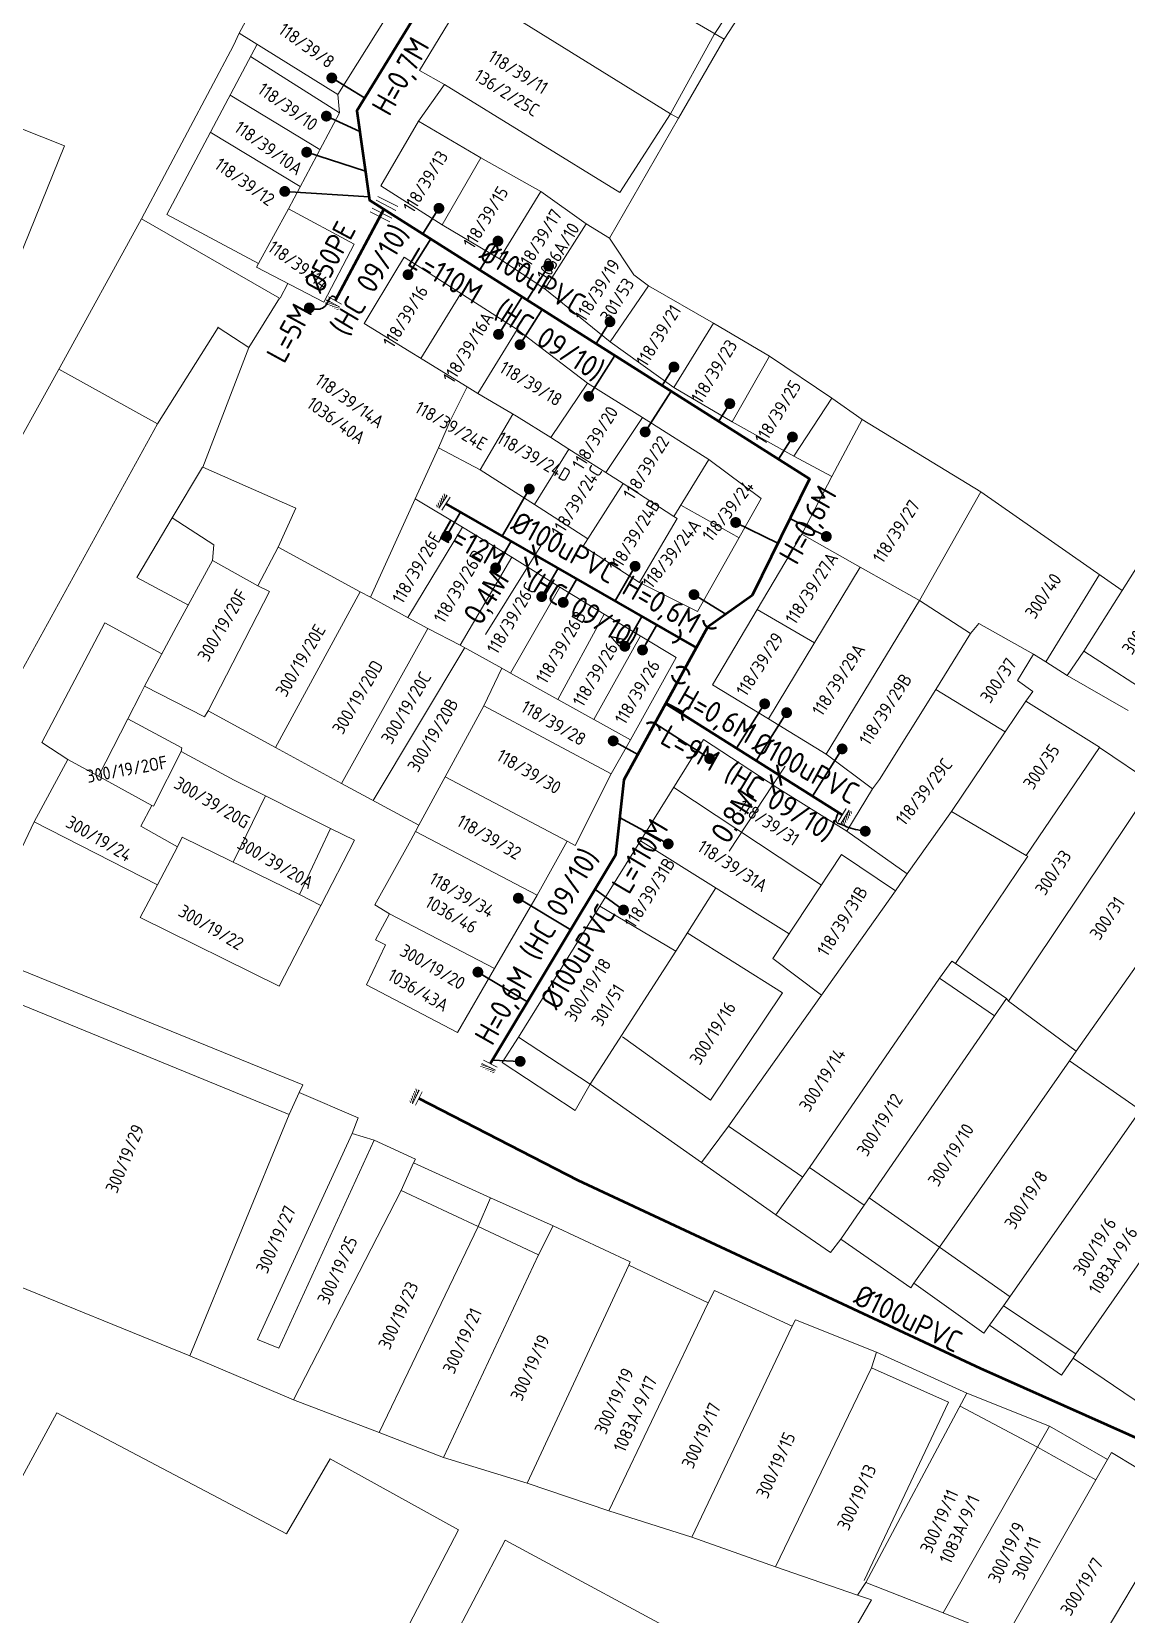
# Model space of a CAD drawing. Header units: inches. Extents: x 595615 to 1194060, y 1190840 to 2385448.
# Drawn here: x 596865.9 to 596916.5, y 1191928 to 1192001.2 of the extents above; entities that cross this region are included whole.
import ezdxf
from ezdxf.enums import TextEntityAlignment as Align

# ---------------------------------------------------------------- set-up
doc = ezdxf.new("R2010")
doc.units = ezdxf.units.IN
doc.header["$MEASUREMENT"] = 0
doc.layers.get('Defpoints').update_dxf_attribs({"color": 1})
for name, color, linetype, lineweight in [('Chitiet', 4, 'Continuous', 9), ('DN 100 uPVC', 4, 'Continuous', 50), ('DN 25 PE', 40, 'Continuous', 30), ('DN 50 PE', 4, 'Continuous', 50), ('DOSAU', 2, 'Continuous', 20), ('DUONG CACH LE', 112, 'Continuous', 5), ('NAM-CDAI', 220, 'Continuous', 25), ('Nen_HTHANH-TP', 9, 'Continuous', 0), ('Nen_SN-HTHANH-TP_new', 7, 'Continuous', 0), ('Nen_SN_HTHANH_old', 9, 'Continuous', 0), ('Te', 4, 'Continuous', 15), ('TEXT PIPE', 3, 'Continuous', 25), ('TLK 15', 220, 'Continuous', 20)]:
    doc.layers.add(name, color=color, linetype=linetype, lineweight=lineweight)
doc.styles.add('Sonha_QTB', font='isocp.shx', dxfattribs={"height": 0.6, "bigfont": 'bigfont.shx'})
doc.styles.add('text', font='isocp2.shx')
doc.styles.add('VNI-HC', font='VHELVCN_0.TTF')
doc.dimstyles.new('DUONG KICH THUOC', dxfattribs={"dimtxt": 1, "dimasz": 0.7, "dimexe": 0.5, "dimexo": 0.3, "dimgap": 0.2, "dimtad": 1, "dimzin": 0, "dimdsep": 46, "dimtxsty": 'VNI-HC', "dimblk": 'ARCHTICK', "dimcen": 0.09, "dimdle": 0.5, "dimclrd": 256, "dimclre": 256, "dimclrt": 256, "dimadec": 0, "dimazin": 0, "dimtfac": 1, "dimtofl": 0, "dimtmove": 0, "dimatfit": 3, "dimfxl": 1, "dimtolj": 1, "dimtzin": 0, "dimlwd": -1, "dimlwe": -1, "dimarcsym": 0})

# ---------------------------------------------------------------- blocks, each defined once
blk = doc.blocks.new('TE1')
at = {"layer": 'Chitiet', "ltscale": 100, "const_width": 0.1}
for points in [[(-0.35, 1.276, 0.571257), (0.35, 1.276)], [(1.098, 0.35, 0.571257), (1.098, -0.35)], [(0.35, -1.276, 0.571257), (-0.35, -1.276)]]:
    blk.add_lwpolyline(points, format="xyb", dxfattribs=at)
for points in [[(0, -1.076), (0, 1.076)], [(0.898, 0), (0, 0)]]:
    blk.add_lwpolyline(points, dxfattribs=at)
blk = doc.blocks.new('BIT')
at = {"layer": 'Chitiet', "ltscale": 100}
for p, q in [((0.35, 0), (-0.35, 0)), ((-0.303, -0.163), (-0.35, -0.21)), ((0.35, -0.163), (-0.35, -0.163)), ((-0.179, -0.163), (-0.342, -0.325)), ((-0.056, -0.163), (-0.218, -0.325)), ((0.068, -0.163), (-0.094, -0.325)), ((0.192, -0.163), (0.029, -0.325)), ((0.316, -0.163), (0.153, -0.325)), ((0.35, -0.252), (0.277, -0.325))]:
    blk.add_line(p, q, dxfattribs=at)
blk = doc.blocks.new('Kieng caunuoc')
at = {"layer": 'Chitiet', "ltscale": 100}
for p, q in [((-0.515, 0.401), (0.515, 0.401)), ((-0.515, 0.201), (0.515, 0.201)), ((-0.515, -0.201), (0.515, -0.201)), ((-0.515, -0.401), (0.515, -0.401))]:
    blk.add_line(p, q, dxfattribs=at)
blk = doc.blocks.new('_ArchTick')
at = {"color": 0, "linetype": 'ByBlock', "const_width": 0.15}
blk.add_lwpolyline([(-0.5, -0.5), (0.5, 0.5)], dxfattribs=at)
blk = doc.blocks.new('*D200')
at = {"layer": 'Defpoints', "color": 0}
for p in [(596900.339, 1191966.914), (596900.045, 1191966.465), (596900.151, 1191966.396)]:
    blk.add_point(p, dxfattribs=at)
at = {"layer": 'DUONG CACH LE'}
for p, q in [((596900.719, 1191967.262), (596900.151, 1191966.396)), ((596900.151, 1191966.396), (596898.138, 1191963.326)), ((596900.296, 1191966.301), (596900.569, 1191966.122)), ((596900.59, 1191966.749), (596900.863, 1191966.57))]:
    blk.add_line(p, q, dxfattribs=at)
at = {"layer": 'DUONG CACH LE', "xscale": 0.7, "yscale": 0.7, "zscale": 0.7}
for p, rotation in [((596900.151, 1191966.396), 236.7422465188048), ((596900.445, 1191966.844), 56.74224651880483)]:
    blk.add_blockref('_ArchTick', p, dxfattribs=dict(at, rotation=rotation))
at = {"layer": 'DUONG CACH LE', "insert": (596898.358, 1191964.958), "char_height": 1, "attachment_point": 5, "rotation": 56.74225, "style": 'VNI-HC'}
blk.add_mtext('\\A1;0.8M', dxfattribs=at)
blk = doc.blocks.new('*D202')
at = {"layer": 'Defpoints', "color": 0}
for p in [(596888.802, 1191976.472), (596888.802, 1191976.472), (596889.153, 1191977.033)]:
    blk.add_point(p, dxfattribs=at)
at = {"layer": 'DUONG CACH LE'}
for p, q in [((596888.898, 1191977.192), (596888.729, 1191977.298)), ((596889.418, 1191977.457), (596888.802, 1191976.472)), ((596888.802, 1191976.472), (596886.857, 1191973.36)), ((596888.548, 1191976.631), (596888.378, 1191976.737))]:
    blk.add_line(p, q, dxfattribs=at)
at = {"layer": 'DUONG CACH LE', "xscale": 0.7, "yscale": 0.7, "zscale": 0.7}
for p, rotation in [((596889.153, 1191977.033), 57.99447196879429), ((596888.802, 1191976.472), 237.9944719687943)]:
    blk.add_blockref('_ArchTick', p, dxfattribs=dict(at, rotation=rotation))
at = {"layer": 'DUONG CACH LE', "insert": (596886.968, 1191975.042), "char_height": 1, "attachment_point": 5, "rotation": 57.99447, "style": 'VNI-HC'}
blk.add_mtext('\\A1;0,4M', dxfattribs=at)
blk = doc.blocks.new('TLK 15')
at = {"layer": 'TLK 15', "linetype": 'Continuous', "const_width": 0.25}
blk.add_lwpolyline([(-0.125, 0, 1), (0.125, 0, 1)], format="xyb", close=True, dxfattribs=at)

msp = doc.modelspace()

# ---------------------------------------------------------------- linework, layer by layer
at = {"layer": 'DN 100 uPVC'}
for points in [[(596907.725, 1192041.32), (596880.898, 1191997.586), (596881.496, 1191993.45), (596901.847, 1191980.556), (596899.188, 1191975.152), (596897.131, 1191973.689), (596893.254, 1191966.633), (596892.868, 1191963.14), (596887.081, 1191953.497)], [(596885.029, 1191979.405), (596896.612, 1191972.744)], [(596895.192, 1191970.161), (596903.362, 1191965.007)], [(596942.001, 1191925.014), (596909.757, 1191939.389), (596891.147, 1191948.089), (596883.775, 1191951.888)]]:
    msp.add_lwpolyline(points, dxfattribs=at)
at = {"layer": 'DN 25 PE'}
for p, q in [((596879.746, 1191999.104), (596881.259, 1191998.176)), ((596879.496, 1191997.334), (596881.036, 1191996.631)), ((596878.584, 1191995.666), (596881.303, 1191994.786)), ((596877.57, 1191993.852), (596881.474, 1191993.603)), ((596884.702, 1191993.07), (596883.956, 1191991.892)), ((596883.274, 1191989.998), (596884.325, 1191991.658)), ((596887.433, 1191991.554), (596886.59, 1191990.223)), ((596889.779, 1191990.397), (596888.786, 1191988.831)), ((596887.459, 1191987.239), (596888.559, 1191988.975)), ((596888.453, 1191986.762), (596889.484, 1191988.389)), ((596892.617, 1191987.821), (596891.977, 1191986.81)), ((596891.635, 1191984.37), (596892.836, 1191986.265)), ((596895.575, 1191985.73), (596895.033, 1191984.874)), ((596894.244, 1191982.725), (596895.442, 1191984.615)), ((596898.161, 1191984.034), (596897.645, 1191983.219)), ((596901.058, 1191982.489), (596900.41, 1191981.467)), ((596888.882, 1191980.082), (596887.632, 1191977.908)), ((596885.058, 1191977.898), (596885.702, 1191979.018)), ((596902.627, 1191977.888), (596900.942, 1191978.717)), ((596898.431, 1191978.536), (596900.381, 1191977.576)), ((596887.329, 1191976.435), (596888.041, 1191977.672)), ((596889.458, 1191975.106), (596890.215, 1191976.422)), ((596893.779, 1191976.511), (596892.855, 1191974.904)), ((596890.453, 1191974.839), (596891.078, 1191975.926)), ((596896.502, 1191975.198), (596897.981, 1191974.293)), ((596893.303, 1191972.808), (596894.097, 1191974.19)), ((596894.121, 1191972.637), (596894.786, 1191973.794)), ((596899.772, 1191970.145), (596898.475, 1191968.09)), ((596897.226, 1191967.614), (596894.705, 1191969.237)), ((596900.789, 1191969.737), (596899.387, 1191967.515)), ((596892.765, 1191968.432), (596893.9, 1191967.809)), ((596903.357, 1191968.062), (596901.979, 1191965.879)), ((596895.311, 1191963.667), (596893.061, 1191964.886)), ((596888.375, 1191961.153), (596890.802, 1191959.697)), ((596893.242, 1191960.607), (596891.923, 1191961.565)), ((596886.505, 1191957.734), (596888.798, 1191956.357)), ((596888.462, 1191953.605), (596887.18, 1191953.661))]:
    msp.add_line(p, q, dxfattribs=at)
for points in [[(596878.705, 1191988.462), (596879.193, 1191988.412), (596879.435, 1191988.542), (596879.798, 1191989.006), (596879.958, 1191988.92)], [(596904.427, 1191964.254), (596903.561, 1191964.461), (596903.237, 1191964.598), (596903.082, 1191964.679), (596903.065, 1191964.771), (596903.194, 1191965.113)]]:
    msp.add_spline(points, degree=3, dxfattribs=at)
at = {"layer": 'DN 50 PE'}
msp.add_lwpolyline([(596882.161, 1191993.029), (596879.896, 1191988.805)], dxfattribs=at)
at = {"layer": 'Nen_HTHANH-TP', "linetype": 'Continuous'}
for p, q in [((596897.901, 1192000.888), (596889.237, 1192005.961)), ((596877.488, 1192004.942), (596875.461, 1192001.18)), ((596899.558, 1192004.369), (596897.441, 1192001.108)), ((596899.958, 1192004.09), (596897.901, 1192000.888)), ((596886.079, 1192003.188), (596883.802, 1191999.447)), ((596887.23, 1192002.509), (596895.424, 1191997.446)), ((596882.26, 1192001.895), (596880.023, 1191998.334)), ((596875.201, 1192000.61), (596870.938, 1191992.576)), ((596875.201, 1192000.61), (596870.938, 1191992.576)), ((596872.117, 1191992.787), (596876.291, 1192000.661)), ((596875.461, 1192001.18), (596875.201, 1192000.61)), ((596875.461, 1192001.18), (596880.023, 1191998.334)), ((596875.461, 1192001.18), (596880.023, 1191998.334)), ((596897.441, 1192001.108), (596895.424, 1191997.446)), ((596895.794, 1191997.236), (596897.901, 1192000.888)), ((596875.992, 1192000.1), (596880.104, 1191997.484)), ((596883.802, 1191999.447), (596884.963, 1191998.798)), ((596880.023, 1191998.334), (596880.104, 1191997.484)), ((596884.963, 1191998.798), (596883.764, 1191997.107)), ((596884.963, 1191998.798), (596893.077, 1191993.804)), ((596875.043, 1191998.309), (596879.195, 1191995.792)), ((596863.824, 1191997.361), (596867.385, 1191995.963)), ((596880.104, 1191997.484), (596877.737, 1191993.052)), ((596883.764, 1191997.107), (596882.016, 1191994.105)), ((596883.764, 1191997.107), (596886.645, 1191995.409)), ((596892.588, 1191991.684), (596895.794, 1191997.236)), ((596895.424, 1191997.446), (596893.077, 1191993.804)), ((596895.424, 1191997.446), (596895.794, 1191997.236)), ((596874.124, 1191996.589), (596878.276, 1191994.072)), ((596867.385, 1191995.963), (596864.391, 1191988.601)), ((596886.645, 1191995.409), (596884.848, 1191992.307)), ((596886.645, 1191995.409), (596889.417, 1191993.851)), ((596886.645, 1191995.409), (596889.417, 1191993.851)), ((596882.016, 1191994.105), (596884.848, 1191992.307)), ((596889.417, 1191993.851), (596887.509, 1191990.73)), ((596891.518, 1191992.353), (596889.417, 1191993.851)), ((596870.938, 1191992.576), (596867.163, 1191985.713)), ((596870.938, 1191992.576), (596877.331, 1191988.921)), ((596872.117, 1191992.787), (596876.349, 1191990.511)), ((596876.349, 1191990.511), (596877.737, 1191993.052)), ((596877.737, 1191993.052), (596880.789, 1191991.404)), ((596884.848, 1191992.307), (596887.509, 1191990.73)), ((596889.6, 1191989.351), (596891.518, 1191992.353)), ((596891.518, 1191992.353), (596892.588, 1191991.684)), ((596880.789, 1191991.404), (596879.381, 1191988.723)), ((596892.588, 1191991.684), (596893.72, 1191989.995)), ((596876.259, 1191990.351), (596876.349, 1191990.511)), ((596879.381, 1191988.723), (596876.259, 1191990.351)), ((596881.251, 1191987.735), (596882.799, 1191990.336)), ((596882.799, 1191990.336), (596883.099, 1191990.806)), ((596883.099, 1191990.806), (596888.322, 1191987.46)), ((596887.509, 1191990.73), (596889.6, 1191989.351)), ((596877.351, 1191988.911), (596877.71, 1191989.592)), ((596893.72, 1191989.995), (596894.4, 1191989.485)), ((596877.331, 1191988.921), (596875.902, 1191986.63)), ((596889.6, 1191989.351), (596892.622, 1191986.894)), ((596892.622, 1191986.894), (596894.4, 1191989.485)), ((596894.4, 1191989.485), (596897.411, 1191987.758)), ((596874.482, 1191987.559), (596871.685, 1191983.097)), ((596875.902, 1191986.63), (596874.482, 1191987.559)), ((596886.004, 1191984.808), (596881.251, 1191987.735)), ((596888.322, 1191987.46), (596886.504, 1191984.499)), ((596888.322, 1191987.46), (596891.574, 1191984.983)), ((596895.574, 1191984.786), (596897.411, 1191987.758)), ((596897.411, 1191987.758), (596899.993, 1191986.23)), ((596875.902, 1191986.63), (596873.787, 1191981.089)), ((596892.622, 1191986.894), (596895.574, 1191984.786)), ((596898.265, 1191983.198), (596899.993, 1191986.23)), ((596899.993, 1191986.23), (596902.874, 1191984.292)), ((596867.163, 1191985.713), (596859.434, 1191971.787)), ((596867.163, 1191985.713), (596859.434, 1191971.787)), ((596871.685, 1191983.097), (596867.123, 1191985.633)), ((596886.004, 1191984.808), (596885.245, 1191983.268)), ((596886.504, 1191984.499), (596886.004, 1191984.808)), ((596888.295, 1191983.45), (596886.504, 1191984.499)), ((596891.574, 1191984.983), (596889.886, 1191982.472)), ((596891.574, 1191984.983), (596894.115, 1191983.385)), ((596895.574, 1191984.786), (596898.265, 1191983.198)), ((596901.116, 1191981.601), (596902.874, 1191984.292)), ((596902.874, 1191984.292), (596904.285, 1191983.303)), ((596871.685, 1191983.097), (596864.905, 1191970.761)), ((596885.245, 1191983.268), (596884.676, 1191981.987)), ((596889.886, 1191982.472), (596888.295, 1191983.45)), ((596892.427, 1191980.854), (596894.115, 1191983.385)), ((596894.115, 1191983.385), (596897.197, 1191981.457)), ((596898.265, 1191983.198), (596901.116, 1191981.601)), ((596902.887, 1191980.662), (596904.285, 1191983.303)), ((596904.285, 1191983.303), (596909.768, 1191979.958)), ((596904.285, 1191983.303), (596909.768, 1191979.958)), ((596889.886, 1191982.472), (596890.706, 1191981.922)), ((596884.676, 1191981.987), (596883.608, 1191979.636)), ((596886.607, 1191980.969), (596884.676, 1191981.987)), ((596890.706, 1191981.922), (596889.128, 1191979.361)), ((596890.706, 1191981.922), (596892.427, 1191980.854)), ((596901.116, 1191981.601), (596902.887, 1191980.662)), ((596873.757, 1191981.099), (596872.359, 1191978.747)), ((596873.787, 1191981.089), (596878.078, 1191979.192)), ((596889.128, 1191979.361), (596886.607, 1191980.969)), ((596892.427, 1191980.854), (596893.227, 1191980.344)), ((596895.569, 1191978.816), (596897.197, 1191981.457)), ((596899.618, 1191979.649), (596897.197, 1191981.457)), ((596893.227, 1191980.344), (596891.59, 1191977.783)), ((596893.227, 1191980.344), (596895.569, 1191978.816)), ((596902.887, 1191980.662), (596901.489, 1191978.001)), ((596883.608, 1191979.636), (596881.542, 1191975.075)), ((596885.789, 1191978.318), (596883.608, 1191979.636)), ((596889.128, 1191979.361), (596891.59, 1191977.783)), ((596899.618, 1191979.649), (596896.672, 1191974.417)), ((596909.768, 1191979.958), (596906.932, 1191974.925)), ((596909.768, 1191979.958), (596916.311, 1191975.393)), ((596872.359, 1191978.747), (596870.731, 1191975.996)), ((596874.29, 1191977.499), (596872.359, 1191978.747)), ((596878.078, 1191979.192), (596877.27, 1191977.401)), ((596893.981, 1191975.755), (596895.719, 1191978.726)), ((596895.719, 1191978.726), (596895.569, 1191978.816)), ((596885.789, 1191978.318), (596888.07, 1191976.93)), ((596901.489, 1191978.001), (596897.365, 1191971.028)), ((596901.489, 1191978.001), (596904.191, 1191976.473)), ((596874.23, 1191976.779), (596874.29, 1191977.499)), ((596876.321, 1191975.601), (596877.27, 1191977.401)), ((596877.27, 1191977.401), (596881.061, 1191975.334)), ((596891.59, 1191977.783), (596891.37, 1191977.433)), ((596891.37, 1191977.433), (596893.981, 1191975.755)), ((596916.311, 1191975.393), (596917.68, 1191977.564)), ((596872.553, 1191973.688), (596874.23, 1191976.779)), ((596874.23, 1191976.779), (596876.321, 1191975.601)), ((596888.07, 1191976.93), (596885.693, 1191972.858)), ((596888.07, 1191976.93), (596890.291, 1191975.542)), ((596899.956, 1191969.45), (596904.191, 1191976.473)), ((596904.191, 1191976.473), (596906.932, 1191974.925)), ((596870.731, 1191975.996), (596873.112, 1191974.708)), ((596896.672, 1191974.417), (596893.981, 1191975.755)), ((596912.774, 1191972.09), (596915.271, 1191976.122)), ((596876.861, 1191975.341), (596874.026, 1191969.829)), ((596876.321, 1191975.601), (596876.861, 1191975.341)), ((596877.137, 1191968.131), (596881.061, 1191975.334)), ((596881.061, 1191975.334), (596881.542, 1191975.075)), ((596883.453, 1191974.036), (596881.542, 1191975.075)), ((596890.291, 1191975.542), (596888.015, 1191971.57)), ((596890.291, 1191975.542), (596892.352, 1191974.294)), ((596902.618, 1191967.822), (596906.932, 1191974.925)), ((596909.303, 1191973.407), (596906.932, 1191974.925)), ((596914.544, 1191972.581), (596916.311, 1191975.393)), ((596892.352, 1191974.294), (596890.206, 1191970.352)), ((596892.352, 1191974.294), (596895.674, 1191972.286)), ((596866.337, 1191968.353), (596869.243, 1191973.895)), ((596869.243, 1191973.895), (596871.884, 1191972.457)), ((596871.075, 1191970.966), (596872.553, 1191973.688)), ((596880.199, 1191966.464), (596884.193, 1191973.627)), ((596883.453, 1191974.036), (596884.193, 1191973.627)), ((596884.193, 1191973.627), (596885.693, 1191972.858)), ((596909.683, 1191973.867), (596909.303, 1191973.407)), ((596912.214, 1191972.45), (596909.683, 1191973.867)), ((596885.693, 1191972.858), (596887.614, 1191971.79)), ((596894.023, 1191973.285), (596891.866, 1191969.423)), ((596907.695, 1191970.806), (596909.303, 1191973.407)), ((596895.674, 1191972.286), (596893.567, 1191968.474)), ((596911.475, 1191971.219), (596912.214, 1191972.45)), ((596912.214, 1191972.45), (596912.774, 1191972.09)), ((596912.774, 1191972.09), (596913.775, 1191971.461)), ((596913.775, 1191971.461), (596914.544, 1191972.581)), ((596914.544, 1191972.581), (596919.847, 1191969.136)), ((596887.614, 1191971.79), (596886.786, 1191970.059)), ((596887.614, 1191971.79), (596888.015, 1191971.57)), ((596888.015, 1191971.57), (596890.206, 1191970.352)), ((596916.586, 1191969.833), (596913.775, 1191971.461)), ((596870.875, 1191970.566), (596870.306, 1191969.456)), ((596871.075, 1191970.966), (596870.875, 1191970.566)), ((596873.856, 1191969.549), (596871.075, 1191970.966)), ((596897.365, 1191971.028), (596899.956, 1191969.45)), ((596905.089, 1191966.644), (596907.695, 1191970.806)), ((596910.897, 1191968.848), (596907.695, 1191970.806)), ((596911.475, 1191971.219), (596912.185, 1191970.72)), ((596911.856, 1191970.269), (596912.185, 1191970.72)), ((596874.026, 1191969.829), (596873.856, 1191969.549)), ((596874.026, 1191969.829), (596877.137, 1191968.131)), ((596886.786, 1191970.059), (596884.988, 1191966.768)), ((596886.786, 1191970.059), (596892.668, 1191966.914)), ((596890.206, 1191970.352), (596893.567, 1191968.474)), ((596911.856, 1191970.269), (596910.897, 1191968.848)), ((596911.856, 1191970.269), (596915.257, 1191968.142)), ((596870.306, 1191969.456), (596868.948, 1191966.795)), ((596870.306, 1191969.456), (596872.807, 1191968.108)), ((596899.956, 1191969.45), (596902.618, 1191967.822)), ((596866.337, 1191968.353), (596867.528, 1191967.573)), ((596896.947, 1191968.497), (596892.143, 1191960.783)), ((596893.567, 1191968.474), (596892.668, 1191966.914)), ((596896.947, 1191968.497), (596900.389, 1191966.24)), ((596910.897, 1191968.848), (596908.42, 1191965.166)), ((596867.528, 1191967.573), (596865.98, 1191964.692)), ((596867.528, 1191967.573), (596868.948, 1191966.795)), ((596872.777, 1191967.938), (596871.5, 1191965.407)), ((596872.807, 1191968.108), (596872.777, 1191967.938)), ((596872.777, 1191967.938), (596875.229, 1191966.61)), ((596877.137, 1191968.131), (596880.199, 1191966.464)), ((596902.618, 1191967.822), (596904.769, 1191966.214)), ((596915.267, 1191968.132), (596911.871, 1191963.129)), ((596915.257, 1191968.142), (596915.267, 1191968.132)), ((596915.267, 1191968.132), (596917.779, 1191966.434)), ((596892.668, 1191966.914), (596891.001, 1191963.592)), ((596868.948, 1191966.795), (596871.419, 1191965.437)), ((596879.69, 1191964.383), (596875.229, 1191966.61)), ((596880.199, 1191966.464), (596883.77, 1191964.527)), ((596884.988, 1191966.768), (596883.77, 1191964.527)), ((596890.631, 1191963.792), (596884.988, 1191966.768)), ((596895.564, 1191966.276), (596902.402, 1191961.764)), ((596900.389, 1191966.24), (596903.58, 1191964.253)), ((596904.769, 1191966.214), (596903.58, 1191964.253)), ((596904.769, 1191966.214), (596905.089, 1191966.644)), ((596911.057, 1191956.389), (596917.779, 1191966.434)), ((596871.419, 1191965.437), (596870.91, 1191964.486)), ((596871.5, 1191965.407), (596871.419, 1191965.437)), ((596863.155, 1191958.75), (596865.98, 1191964.692)), ((596865.98, 1191964.692), (596871.682, 1191961.767)), ((596906.372, 1191962.275), (596908.42, 1191965.166)), ((596908.42, 1191965.166), (596911.871, 1191963.129)), ((596870.91, 1191964.486), (596872.611, 1191963.528)), ((596872.831, 1191963.978), (596872.611, 1191963.528)), ((596873.671, 1191963.568), (596872.831, 1191963.978)), ((596879.69, 1191964.383), (596878.253, 1191961.322)), ((596880.791, 1191963.834), (596879.69, 1191964.383)), ((596883.62, 1191964.236), (596883.401, 1191963.846)), ((596883.77, 1191964.527), (596883.62, 1191964.236)), ((596889.243, 1191961.301), (596883.62, 1191964.236)), ((596903.58, 1191964.253), (596906.372, 1191962.275)), ((596914.179, 1191954.071), (596921.301, 1191964.187)), ((596872.611, 1191963.528), (596871.682, 1191961.767)), ((596878.253, 1191961.322), (596873.671, 1191963.568)), ((596879.243, 1191960.813), (596880.791, 1191963.834)), ((596881.743, 1191960.845), (596883.401, 1191963.846)), ((596890.631, 1191963.792), (596889.243, 1191961.301)), ((596891.001, 1191963.592), (596890.631, 1191963.792)), ((596903.331, 1191963.172), (596900.155, 1191958.36)), ((596903.331, 1191963.172), (596905.823, 1191961.494)), ((596911.951, 1191963.099), (596908.595, 1191958.137)), ((596911.871, 1191963.129), (596911.951, 1191963.099)), ((596871.682, 1191961.767), (596870.884, 1191960.266)), ((596906.372, 1191962.275), (596905.823, 1191961.494)), ((596879.243, 1191960.813), (596878.253, 1191961.322)), ((596889.243, 1191961.301), (596887.276, 1191957.899)), ((596897.507, 1191961.638), (596895.665, 1191958.696)), ((596905.823, 1191961.494), (596902.397, 1191956.662)), ((596870.884, 1191960.266), (596877.316, 1191957.091)), ((596877.316, 1191957.091), (596879.243, 1191960.813)), ((596882.414, 1191960.435), (596881.743, 1191960.845)), ((596881.764, 1191959.235), (596882.414, 1191960.435)), ((596882.414, 1191960.435), (596887.276, 1191957.899)), ((596892.143, 1191960.783), (596888.378, 1191954.72)), ((596895.665, 1191958.696), (596892.143, 1191960.783)), ((596900.596, 1191956.78), (596896.194, 1191959.547)), ((596881.346, 1191957.145), (596882.225, 1191958.995)), ((596882.225, 1191958.995), (596881.764, 1191959.235)), ((596864.565, 1191958.171), (596878.41, 1191952.512)), ((596891.7, 1191952.553), (596895.665, 1191958.696)), ((596900.155, 1191958.36), (596902.397, 1191956.662)), ((596908.425, 1191958.246), (596907.866, 1191957.456)), ((596908.595, 1191958.137), (596908.425, 1191958.246)), ((596908.595, 1191958.137), (596910.967, 1191956.509)), ((596887.276, 1191957.899), (596885.568, 1191954.938)), ((596901.843, 1191948.691), (596907.866, 1191957.456)), ((596907.866, 1191957.456), (596910.407, 1191955.718)), ((596863.986, 1191956.791), (596877.771, 1191951.142)), ((596885.568, 1191954.938), (596881.346, 1191957.145)), ((596897.26, 1191951.817), (596900.596, 1191956.78)), ((596898.101, 1191950.608), (596902.397, 1191956.662)), ((596910.967, 1191956.509), (596910.407, 1191955.718)), ((596910.967, 1191956.509), (596911.057, 1191956.389)), ((596911.057, 1191956.389), (596914.179, 1191954.071)), ((596904.374, 1191946.953), (596910.407, 1191955.718)), ((596888.378, 1191954.72), (596887.629, 1191953.55)), ((596888.378, 1191954.72), (596891.7, 1191952.553)), ((596893.188, 1191954.744), (596897.26, 1191951.817)), ((596913.869, 1191953.631), (596914.179, 1191954.071)), ((596887.629, 1191953.55), (596891.001, 1191951.332)), ((596907.856, 1191945.016), (596913.869, 1191953.631)), ((596913.869, 1191953.631), (596917.161, 1191951.344)), ((596878.41, 1191952.512), (596878.24, 1191952.162)), ((596891.001, 1191951.332), (596891.7, 1191952.553)), ((596891.7, 1191952.553), (596896.853, 1191948.927)), ((596878.24, 1191952.162), (596877.771, 1191951.142)), ((596878.24, 1191952.162), (596880.971, 1191950.994)), ((596877.771, 1191951.142), (596873.18, 1191939.978)), ((596880.971, 1191950.994), (596880.682, 1191950.274)), ((596910.828, 1191942.298), (596917.161, 1191951.344)), ((596880.682, 1191950.274), (596876.309, 1191940.731)), ((596880.682, 1191950.274), (596881.702, 1191949.965)), ((596896.853, 1191948.927), (596898.101, 1191950.608)), ((596901.533, 1191948.251), (596898.101, 1191950.608)), ((596881.702, 1191949.965), (596877.29, 1191940.341)), ((596881.702, 1191949.965), (596883.613, 1191949.086)), ((596883.533, 1191948.916), (596882.954, 1191947.626)), ((596883.613, 1191949.086), (596883.533, 1191948.916)), ((596883.533, 1191948.916), (596887.084, 1191947.299)), ((596896.853, 1191948.927), (596900.295, 1191946.51)), ((596900.295, 1191946.51), (596901.843, 1191948.691)), ((596904.374, 1191946.953), (596901.843, 1191948.691)), ((596914.17, 1191940.071), (596920.453, 1191949.106)), ((596882.954, 1191947.626), (596877.982, 1191937.952)), ((596886.525, 1191945.969), (596882.954, 1191947.626)), ((596887.084, 1191947.299), (596886.525, 1191945.969)), ((596887.084, 1191947.299), (596889.995, 1191945.992)), ((596904.614, 1191947.293), (596907.856, 1191945.016)), ((596900.295, 1191946.51), (596902.826, 1191944.762)), ((596903.296, 1191945.382), (596904.374, 1191946.953)), ((596873.18, 1191939.978), (596858.605, 1191945.916)), ((596873.18, 1191939.978), (596858.605, 1191945.916)), ((596886.525, 1191945.969), (596881.933, 1191936.435)), ((596889.306, 1191944.651), (596886.525, 1191945.969)), ((596889.995, 1191945.992), (596889.306, 1191944.651)), ((596893.557, 1191944.334), (596889.995, 1191945.992)), ((596902.826, 1191944.762), (596903.296, 1191945.382)), ((596906.537, 1191943.135), (596903.296, 1191945.382)), ((596906.677, 1191943.345), (596907.856, 1191945.016)), ((596907.856, 1191945.016), (596911.128, 1191942.719)), ((596889.306, 1191944.651), (596884.914, 1191935.277)), ((596893.487, 1191944.184), (596888.785, 1191934.091)), ((596893.557, 1191944.334), (596893.487, 1191944.184)), ((596897.158, 1191942.427), (596893.487, 1191944.184)), ((596897.458, 1191943.008), (596897.158, 1191942.427)), ((596897.458, 1191943.008), (596901.049, 1191941.351)), ((596906.677, 1191943.345), (596906.537, 1191943.135)), ((596909.919, 1191941.028), (596906.677, 1191943.345)), ((596897.158, 1191942.427), (596892.566, 1191932.814)), ((596910.179, 1191941.398), (596910.828, 1191942.298)), ((596914.17, 1191940.071), (596910.828, 1191942.298)), ((596901.049, 1191941.351), (596896.407, 1191931.587)), ((596901.199, 1191941.651), (596901.049, 1191941.351)), ((596904.94, 1191940.144), (596901.199, 1191941.651)), ((596909.919, 1191941.028), (596910.179, 1191941.398)), ((596913.511, 1191939.091), (596910.179, 1191941.398)), ((596876.309, 1191940.731), (596877.29, 1191940.341)), ((596873.18, 1191939.978), (596877.982, 1191937.952)), ((596904.72, 1191939.433), (596904.94, 1191940.144)), ((596904.94, 1191940.144), (596909.131, 1191938.247)), ((596913.511, 1191939.091), (596914.04, 1191939.881)), ((596914.04, 1191939.881), (596914.17, 1191940.071)), ((596917.342, 1191937.634), (596914.04, 1191939.881)), ((596900.268, 1191930.22), (596904.72, 1191939.433)), ((596904.72, 1191939.433), (596908.272, 1191937.846)), ((596877.982, 1191937.952), (596881.933, 1191936.435)), ((596908.272, 1191937.846), (596904.378, 1191929.583)), ((596909.131, 1191938.247), (596904.458, 1191929.493)), ((596912.393, 1191935.75), (596908.812, 1191937.657)), ((596909.131, 1191938.247), (596912.953, 1191936.73)), ((596864.256, 1191932.241), (596867.022, 1191937.343)), ((596867.022, 1191937.343), (596877.647, 1191931.742)), ((596881.933, 1191936.435), (596884.914, 1191935.277)), ((596912.953, 1191936.73), (596912.393, 1191935.75)), ((596912.953, 1191936.73), (596915.634, 1191935.192)), ((596912.393, 1191935.75), (596908.03, 1191928.096)), ((596915.095, 1191934.252), (596912.393, 1191935.75)), ((596915.814, 1191935.512), (596915.634, 1191935.192)), ((596915.814, 1191935.512), (596919.245, 1191933.435)), ((596877.647, 1191931.742), (596879.674, 1191935.213)), ((596885.607, 1191931.928), (596879.674, 1191935.213)), ((596884.914, 1191935.277), (596888.785, 1191934.091)), ((596915.634, 1191935.192), (596915.095, 1191934.252)), ((596888.785, 1191934.091), (596892.566, 1191932.814)), ((596915.095, 1191934.252), (596910.911, 1191926.928)), ((596892.566, 1191932.814), (596896.407, 1191931.587)), ((596919.076, 1191933.155), (596914.252, 1191925.051)), ((596870.57, 1191903.086), (596885.607, 1191931.928)), ((596887.767, 1191931.45), (596872.381, 1191902.107)), ((596887.767, 1191931.45), (596899.702, 1191925.029)), ((596896.407, 1191931.587), (596900.268, 1191930.22)), ((596904.069, 1191928.903), (596900.268, 1191930.22)), ((596904.458, 1191929.493), (596904.069, 1191928.903)), ((596904.069, 1191928.903), (596904.709, 1191928.693)), ((596904.458, 1191929.493), (596908.03, 1191928.096)), ((596904.709, 1191928.693), (596898.638, 1191918.249)), ((596904.709, 1191928.693), (596898.638, 1191918.249)), ((596908.03, 1191928.096), (596909.91, 1191927.338))]:
    msp.add_line(p, q, dxfattribs=at)
for points in [[(596885.71, 1191989.133), (596883.86, 1191986.128)], [(596886.607, 1191980.969), (596888.12, 1191983.553)], [(596895.889, 1191979.337), (596898.587, 1191977.818)], [(596899.427, 1191974.514), (596902.073, 1191972.961)], [(596881.665, 1191965.668), (596885.897, 1191972.745)], [(596894.031, 1191963.815), (596900.912, 1191959.506)]]:
    msp.add_lwpolyline(points, dxfattribs=at)
at = {"layer": 'Nen_HTHANH-TP'}
for points in [[(596885.789, 1191978.318), (596883.261, 1191974.14)], [(596876.684, 1191965.883), (596875.185, 1191962.826)]]:
    msp.add_lwpolyline(points, dxfattribs=at)
at = {"layer": 'Nen_HTHANH-TP', "linetype": 'Continuous'}
msp.add_point((596874.482, 1191987.559), dxfattribs=at)

# ---------------------------------------------------------------- block references
at = {"layer": 'Chitiet'}
for name, p, rotation in [('Kieng caunuoc', (596882.161, 1191993.029), 333.1042768171993), ('BIT', (596879.896, 1191988.805), 331.052700546435), ('BIT', (596885.029, 1191979.405), 237.6194147323574), ('BIT', (596903.362, 1191965.007), 58.48738517848152), ('BIT', (596887.081, 1191953.497), 333.1558337942766), ('BIT', (596883.775, 1191951.888), 244.0894777453626)]:
    msp.add_blockref(name, p, dxfattribs=dict(at, rotation=rotation))
at = {"layer": 'Te'}
for p, rotation in [((596896.612, 1191972.744), 150.4717601942427), ((596895.207, 1191970.188), 332.1652724876531)]:
    msp.add_blockref('TE1', p, dxfattribs=dict(at, rotation=rotation))
at = {"layer": 'TLK 15'}
for p, rotation in [((596879.746, 1191999.104), 359.9999999934129), ((596879.496, 1191997.334), 359.9999999934129), ((596878.584, 1191995.666), 359.9999999934129), ((596877.57, 1191993.852), 359.9999999934129), ((596884.702, 1191993.07), 359.9999999934133), ((596887.433, 1191991.554), 359.9999999934133), ((596889.779, 1191990.397), 359.9999999934133), ((596883.274, 1191989.998), 359.9999999934129), ((596878.705, 1191988.462), 359.9999999934129), ((596887.459, 1191987.239), 359.9999999934129), ((596892.617, 1191987.821), 359.9999999934133), ((596888.453, 1191986.762), 359.9999999934129), ((596895.575, 1191985.73), 359.9999999934133), ((596891.635, 1191984.37), 359.9999999934129), ((596898.161, 1191984.034), 359.9999999934133), ((596894.244, 1191982.725), 359.9999999934129), ((596901.058, 1191982.489), 359.9999999934133), ((596888.882, 1191980.082), 359.9999999934129), ((596898.431, 1191978.536), 359.9999999934129), ((596885.058, 1191977.898), 359.9999999934129), ((596902.627, 1191977.888), 359.9999999934133), ((596887.329, 1191976.435), 359.9999999934129), ((596893.779, 1191976.511), 359.9999999934129), ((596889.458, 1191975.106), 359.9999999934129), ((596890.453, 1191974.839), 359.9999999934129), ((596896.502, 1191975.198), 359.9999999934129), ((596893.303, 1191972.808), 359.9999999934129), ((596894.121, 1191972.637), 359.9999999934129), ((596899.772, 1191970.145), 359.9999999934133), ((596900.789, 1191969.737), 359.9999999934133), ((596892.765, 1191968.432), 359.9999999934129), ((596903.357, 1191968.062), 359.9999999934129), ((596897.226, 1191967.614), 359.9999999934129), ((596895.311, 1191963.667), 359.9999999934129), ((596904.427, 1191964.254), 359.9999999934129), ((596888.375, 1191961.153), 359.9999999934129), ((596893.242, 1191960.607), 359.9999999934129), ((596886.505, 1191957.734), 359.9999999934129), ((596888.462, 1191953.605), 359.9999999934129)]:
    msp.add_blockref('TLK 15', p, dxfattribs=dict(at, rotation=rotation))
for p in [(596879.746, 1191999.104), (596879.496, 1191997.334), (596878.584, 1191995.666), (596877.57, 1191993.852), (596884.702, 1191993.07), (596887.433, 1191991.554), (596889.779, 1191990.397), (596883.274, 1191989.998), (596878.705, 1191988.462), (596887.459, 1191987.239), (596892.617, 1191987.821), (596888.453, 1191986.762), (596895.575, 1191985.73), (596891.635, 1191984.37), (596898.161, 1191984.034), (596894.244, 1191982.725), (596901.058, 1191982.489), (596888.882, 1191980.082), (596898.431, 1191978.536), (596885.058, 1191977.898), (596902.627, 1191977.888), (596887.329, 1191976.435), (596893.779, 1191976.511), (596889.458, 1191975.106), (596890.453, 1191974.839), (596896.502, 1191975.198), (596893.303, 1191972.808), (596894.121, 1191972.637), (596899.772, 1191970.145), (596900.789, 1191969.737), (596892.765, 1191968.432), (596903.357, 1191968.062), (596897.226, 1191967.614), (596895.311, 1191963.667), (596904.427, 1191964.254), (596888.375, 1191961.153), (596893.242, 1191960.607), (596886.505, 1191957.734), (596888.462, 1191953.605)]:
    msp.add_blockref('TLK 15', p, dxfattribs=at)

# ---------------------------------------------------------------- texts
at = {"layer": 'DOSAU', "style": 'text'}
for s, rotation, p in [('H=0,7M', 60.3927, (596882.414, 1191997.277)), ('H=0,6M', 60.3927, (596901.251, 1191976.517)), ('H=0,6M', 329.96347, (596893.096, 1191975.284)), ('H=0,6M', 329.96347, (596895.662, 1191970.19)), ('H=0,6M', 60.3927, (596887.172, 1191954.277))]:
    msp.add_text(s, height=1, rotation=rotation, dxfattribs=at).set_placement(p)
at = {"layer": 'NAM-CDAI', "style": 'text'}
for s, rotation, p in [('(HC 09/10)', 59.22782, (596880.483, 1191987.073)), ('L=110M', 329.32838, (596883.177, 1191990.461)), ('(HC 09/10)', 327.31924, (596887.169, 1191988.078)), ('L=5M', 61.36141, (596877.546, 1191985.835)), ('L=12M', 330.70381, (596884.644, 1191977.844)), ('(HC 09/10)', 328.69468, (596888.693, 1191975.558)), ('L=9M', 330.70381, (596894.869, 1191968.347)), ('(HC 09/10)', 328.69468, (596897.806, 1191966.654)), ('L=110M', 59.34114, (596893.496, 1191961.271)), ('(HC 09/10)', 59.34114, (596889.274, 1191958.2))]:
    msp.add_text(s, height=1, rotation=rotation, dxfattribs=at).set_placement(p)
at = {"layer": 'Nen_SN-HTHANH-TP_new', "style": 'Sonha_QTB'}
for s, rotation, p in [('118/39/8', 324.43768, (596878.584, 1192000.6)), ('118/39/11', 328.10122, (596888.371, 1191999.373)), ('118/39/10', 324.43768, (596877.715, 1191997.77)), ('118/39/10A', 324.43768, (596876.829, 1191995.859)), ('118/39/13', 58.42095, (596884.084, 1191994.307)), ('118/39/12', 324.43768, (596875.72, 1191994.295)), ('118/39/15', 58.42095, (596886.867, 1191992.649)), ('118/39/17', 58.42095, (596889.36, 1191991.61)), ('118/39/14', 324.43768, (596878.2, 1191990.453)), ('118/39/19', 58.42095, (596892.042, 1191989.284)), ('118/39/16', 58.42095, (596883.154, 1191988.071)), ('118/39/16A', 58.42095, (596886.057, 1191986.636)), ('118/39/21', 58.42095, (596894.866, 1191987.187)), ('118/39/23', 58.42095, (596897.437, 1191985.525)), ('118/39/18', 328.87615, (596888.961, 1191984.96)), ('118/39/14A', 324.43768, (596880.577, 1191984.166)), ('118/39/25', 58.42095, (596900.386, 1191983.64)), ('118/39/24E', 330.06494, (596885.267, 1191983.012)), ('118/39/20', 58.42095, (596891.926, 1191982.444)), ('118/39/24D', 330.06494, (596889.098, 1191981.577)), ('118/39/22', 58.42095, (596894.288, 1191981.077)), ('118/39/24C', 58.42095, (596891.071, 1191979.528)), ('118/39/24', 51.92768, (596898.078, 1191979.081)), ('118/39/24B', 58.42095, (596893.75, 1191977.945)), ('118/39/27', 57.23913, (596905.86, 1191978.122)), ('118/39/24A', 51.92768, (596895.477, 1191977.097)), ('118/39/26E', 59.51794, (596883.684, 1191976.449)), ('118/39/26D', 59.51794, (596885.62, 1191975.576)), ('118/39/27A', 57.23913, (596901.945, 1191975.498)), ('118/39/26C', 59.51794, (596888.063, 1191974.112)), ('300/40', 56.05526, (596912.662, 1191975.14)), ('300/19/20F', 59.51794, (596874.691, 1191973.783)), ('118/39/26B', 59.51794, (596890.347, 1191972.77)), ('300/38', 56.05526, (596917.15, 1191973.485)), ('300/19/20E', 59.51794, (596878.302, 1191972.154)), ('118/39/26A', 59.51794, (596892.058, 1191971.717)), ('118/39/29', 57.23913, (596899.547, 1191971.976)), ('118/39/29A', 57.23913, (596903.193, 1191971.263)), ('300/19/20D', 59.51794, (596880.943, 1191970.456)), ('118/39/26', 59.51794, (596893.883, 1191970.694)), ('300/37', 56.05526, (596910.585, 1191971.231)), ('300/19/20C', 59.51794, (596883.185, 1191969.966)), ('118/39/29B', 57.23913, (596905.362, 1191969.893)), ('300/19/20B', 59.51794, (596884.424, 1191968.705)), ('118/39/28', 329.82193, (596890.009, 1191969.26)), ('300/35', 56.05526, (596912.576, 1191967.241)), ('300/19/2OF', 10.42525, (596870.266, 1191967.12)), ('118/39/30', 329.82193, (596888.869, 1191967.011)), ('118/39/29C', 51.92768, (596907.14, 1191966.08)), ('300/39/20G', 329.82193, (596874.21, 1191965.581)), ('118/39/31', 327.1164, (596899.965, 1191964.657)), ('300/19/24', 329.82193, (596868.975, 1191963.911)), ('118/39/32', 329.82193, (596887.029, 1191963.983)), ('300/39/20A', 329.82193, (596877.15, 1191962.782)), ('118/39/31A', 327.1164, (596898.296, 1191962.644)), ('300/33', 56.05526, (596913.123, 1191962.341)), ('118/39/31B', 58.01719, (596894.455, 1191961.409)), ('118/39/34', 329.82193, (596885.767, 1191961.308)), ('118/39/31B', 58.01719, (596903.366, 1191960.096)), ('300/31', 56.05526, (596915.619, 1191960.226)), ('300/19/22', 329.82193, (596874.165, 1191959.808)), ('300/19/20', 329.82193, (596884.412, 1191957.976)), ('300/19/18', 57.97412, (596891.595, 1191956.917)), ('300/19/16', 57.97412, (596897.369, 1191954.918)), ('300/19/14', 57.97412, (596902.44, 1191952.752)), ('300/19/12', 57.97412, (596905.098, 1191950.67)), ('300/19/29', 67.2607, (596870.169, 1191949.106)), ('300/19/10', 57.97412, (596908.388, 1191949.282)), ('300/19/8', 57.97412, (596911.868, 1191947.2)), ('300/19/27', 65.70045, (596877.159, 1191945.367)), ('300/19/6', 57.97412, (596915.043, 1191945.043)), ('300/19/25', 65.70045, (596880.004, 1191943.946)), ('300/19/23', 65.70045, (596882.826, 1191941.853)), ('300/19/21', 65.70045, (596885.783, 1191940.68)), ('300/19/19', 65.70045, (596888.922, 1191939.435)), ('300/19/19', 65.70045, (596892.81, 1191937.892)), ('300/19/17', 65.70045, (596896.837, 1191936.295)), ('300/19/15', 65.70045, (596900.287, 1191934.926)), ('300/19/13', 65.70045, (596904.032, 1191933.44)), ('300/19/11', 65.70045, (596907.848, 1191932.329)), ('300/19/9', 65.70045, (596910.958, 1191930.888)), ('300/19/7', 57.97412, (596914.447, 1191929.308))]:
    msp.add_text(s, height=0.6, rotation=rotation, dxfattribs=at).set_placement(p, align=Align.MIDDLE)
at = {"layer": 'Nen_SN_HTHANH_old', "style": 'Sonha_QTB'}
for s, rotation, p in [('136/2/25C', 328.10122, (596887.844, 1191998.417)), ('1036A/10', 58.42095, (596890.22, 1191991.072)), ('301/53', 58.42095, (596892.95, 1191988.83)), ('1036/40A', 324.43768, (596879.954, 1191983.257)), ('1036/46', 329.82193, (596885.281, 1191960.402)), ('1036/43A', 329.82193, (596883.752, 1191956.899)), ('301/51', 57.97412, (596892.521, 1191956.21)), ('1083A/9/6', 57.97412, (596915.894, 1191944.396)), ('1083A/9/17', 65.70045, (596893.785, 1191937.297)), ('1083A/9/1', 65.70045, (596908.785, 1191931.96)), ('300/11', 65.70045, (596911.888, 1191930.628))]:
    msp.add_text(s, height=0.6, rotation=rotation, dxfattribs=at).set_placement(p, align=Align.MIDDLE)
at = {"layer": 'TEXT PIPE', "style": 'text'}
for s, rotation, p in [('%%c50PE', 61.7804, (596879.276, 1191989.071)), ('%%c100uPVC', 329.87181, (596886.488, 1191990.751)), ('%%c100uPVC', 331.24725, (596887.948, 1191978.213)), ('%%c100uPVC', 331.24725, (596899.118, 1191968.016)), ('%%c100uPVC', 59.00603, (596890.194, 1191955.922)), ('%%c100uPVC', 334.06437, (596903.81, 1191942.421))]:
    msp.add_text(s, height=1, rotation=rotation, dxfattribs=at).set_placement(p)

# ---------------------------------------------------------------- dimensions: what is measured, and where the dimension line sits
at = {"layer": 'DUONG CACH LE'}
for p1, p2, distance, text, picture, middle in [((596889.153, 1191977.033), (596888.802, 1191976.472), 0, '0,4M', '*D202', (596886.968, 1191975.042)), ((596900.339, 1191966.914), (596900.045, 1191966.465), 0.127, '0.8M', '*D200', (596898.358, 1191964.958))]:
    dim = msp.add_aligned_dim(p1=p1, p2=p2, distance=distance, text=text, dimstyle='DUONG KICH THUOC', override={"dimpost": 'M'}, dxfattribs=at)
    dim.commit()
    dim.dimension.update_dxf_attribs({"geometry": picture, "text_midpoint": middle})

doc.saveas('drawing.dxf')
